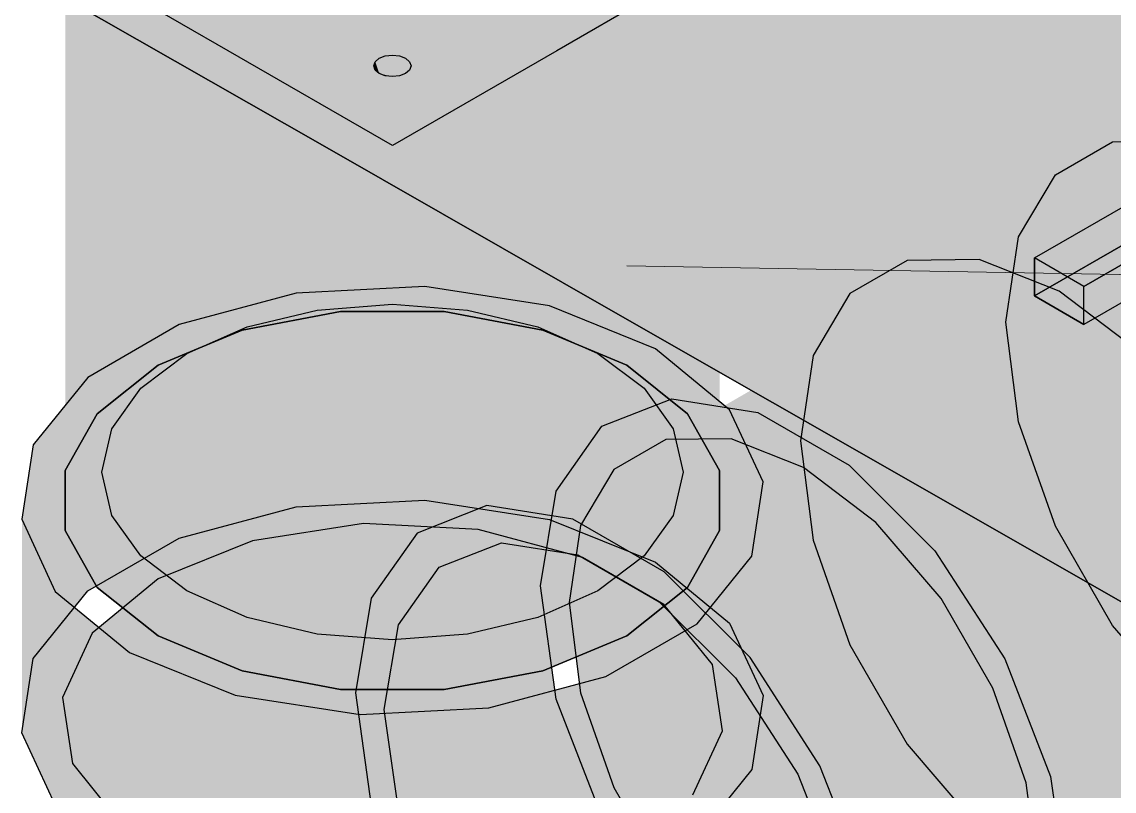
# Model space of a CAD drawing. Header units: metres. Extents: x 0 to 34.2, y 0 to 17.8.
# Drawn here: x 31.6442 to 31.8743, y 1.7393 to 1.9014 of the extents above; entities that cross this region are included whole.
import ezdxf

# ---------------------------------------------------------------- set-up
doc = ezdxf.new("R2010")
doc.units = ezdxf.units.M
doc.header["$LTSCALE"] = 0.25
doc.layers.add('ISO-ARISTAS', color=8, linetype='CONTINUOUS')
doc.layers.add('ISO-CONCRETO-SUP', color=254, linetype='CONTINUOUS', true_color=0xe8e8e8)
doc.layers.add('LLAMADAS', color=30, linetype='CONTINUOUS', lineweight=18)

msp = doc.modelspace()

# ---------------------------------------------------------------- linework, layer by layer
at = {"layer": 'ISO-ARISTAS', "color": 250}
for p, q in [((31.6876, 1.8953), (31.65296, 1.9153)), ((31.79152, 1.9153), (31.75688, 1.8953)), ((31.70752, 1.87536), (31.6443, 1.9115)), ((31.6443, 1.9115), (31.70752, 1.87536)), ((31.72224, 1.8753), (31.6876, 1.8953)), ((31.71947, 1.8937), (31.72074, 1.89419)), ((31.72074, 1.89419), (31.72224, 1.89436)), ((31.75688, 1.8953), (31.72224, 1.8753)), ((31.72224, 1.89436), (31.72374, 1.89419)), ((31.72374, 1.89419), (31.72501, 1.8937)), ((31.71832, 1.8921), (31.71862, 1.89297)), ((31.71862, 1.89123), (31.71832, 1.8921)), ((31.71862, 1.89297), (31.71947, 1.8937)), ((31.72501, 1.8937), (31.72586, 1.89297)), ((31.72586, 1.89297), (31.72616, 1.8921)), ((31.72616, 1.8921), (31.72586, 1.89123)), ((31.71947, 1.8905), (31.71862, 1.89123)), ((31.72074, 1.89001), (31.71947, 1.8905)), ((31.72224, 1.88984), (31.72074, 1.89001)), ((31.72374, 1.89001), (31.72224, 1.88984)), ((31.72501, 1.8905), (31.72374, 1.89001)), ((31.72586, 1.89123), (31.72501, 1.8905)), ((31.85756, 1.85162), (31.90086, 1.87662)), ((31.85756, 1.85162), (31.90086, 1.87662)), ((31.86192, 1.86914), (31.87399, 1.87611)), ((31.87399, 1.87611), (31.8892, 1.87628)), ((31.77074, 1.83923), (31.70752, 1.87536)), ((31.70752, 1.87536), (31.77074, 1.83923)), ((31.85417, 1.85605), (31.86192, 1.86914)), ((31.91125, 1.87062), (31.86795, 1.84562)), ((31.86795, 1.84562), (31.91125, 1.87062)), ((31.90086, 1.86862), (31.85756, 1.84362)), ((31.85756, 1.84362), (31.90086, 1.86862)), ((31.91125, 1.86262), (31.86795, 1.83762)), ((31.91125, 1.86262), (31.86795, 1.83762)), ((31.8515, 1.83812), (31.85417, 1.85605)), ((31.83069, 1.85111), (31.81862, 1.84414)), ((31.8459, 1.85128), (31.83069, 1.85111)), ((31.86275, 1.84463), (31.8459, 1.85128)), ((31.85756, 1.84362), (31.85756, 1.85162)), ((31.86795, 1.84562), (31.85756, 1.85162)), ((31.86795, 1.84562), (31.85756, 1.85162)), ((31.85756, 1.85162), (31.85756, 1.84362)), ((31.70196, 1.84421), (31.67728, 1.83757)), ((31.72907, 1.84558), (31.70196, 1.84421)), ((31.75537, 1.84151), (31.72907, 1.84558)), ((31.81862, 1.84414), (31.81087, 1.83105)), ((31.86795, 1.83762), (31.85756, 1.84362)), ((31.85756, 1.84362), (31.86795, 1.83762)), ((31.87961, 1.83181), (31.86275, 1.84463)), ((31.86795, 1.83762), (31.86795, 1.84562)), ((31.86795, 1.83762), (31.86795, 1.84562)), ((31.70639, 1.84065), (31.72224, 1.84186)), ((31.72224, 1.84186), (31.73809, 1.84065)), ((31.77767, 1.8325), (31.75537, 1.84151)), ((31.71132, 1.84031), (31.69055, 1.83641)), ((31.69055, 1.83641), (31.71132, 1.84031)), ((31.69162, 1.83712), (31.70639, 1.84065)), ((31.73316, 1.84031), (31.71132, 1.84031)), ((31.71132, 1.84031), (31.73316, 1.84031)), ((31.75394, 1.83641), (31.73316, 1.84031)), ((31.73316, 1.84031), (31.75394, 1.83641)), ((31.73809, 1.84065), (31.75286, 1.83712)), ((31.83396, 1.80309), (31.77074, 1.83923)), ((31.77074, 1.83923), (31.83396, 1.80309)), ((31.67728, 1.83757), (31.65803, 1.82646)), ((31.67894, 1.8315), (31.69162, 1.83712)), ((31.75286, 1.83712), (31.76554, 1.8315)), ((31.85417, 1.81712), (31.8515, 1.83812)), ((31.69055, 1.83641), (31.67288, 1.829)), ((31.67288, 1.829), (31.69055, 1.83641)), ((31.77161, 1.829), (31.75394, 1.83641)), ((31.75394, 1.83641), (31.77161, 1.829)), ((31.79328, 1.81963), (31.77767, 1.8325)), ((31.66921, 1.82418), (31.67894, 1.8315)), ((31.76554, 1.8315), (31.77528, 1.82418)), ((31.81087, 1.83105), (31.8082, 1.81312)), ((31.67288, 1.829), (31.66004, 1.8188)), ((31.66004, 1.8188), (31.67288, 1.829)), ((31.78444, 1.8188), (31.77161, 1.829)), ((31.77161, 1.829), (31.78444, 1.8188)), ((31.65803, 1.82646), (31.64653, 1.81221)), ((31.66309, 1.81565), (31.66921, 1.82418)), ((31.77528, 1.82418), (31.78139, 1.81565)), ((31.76639, 1.81615), (31.78113, 1.82193)), ((31.78113, 1.82193), (31.79922, 1.81908)), ((31.66004, 1.8188), (31.65329, 1.80681)), ((31.65329, 1.80681), (31.66004, 1.8188)), ((31.79119, 1.80681), (31.78444, 1.8188)), ((31.78444, 1.8188), (31.79119, 1.80681)), ((31.80033, 1.80444), (31.79328, 1.81963)), ((31.79922, 1.81908), (31.81847, 1.80797)), ((31.75676, 1.80246), (31.76639, 1.81615)), ((31.86192, 1.79508), (31.85417, 1.81712)), ((31.661, 1.8065), (31.66309, 1.81565)), ((31.78139, 1.81565), (31.78348, 1.8065)), ((31.64653, 1.81221), (31.64416, 1.79656)), ((31.77983, 1.81337), (31.76891, 1.80706)), ((31.77983, 1.81337), (31.76891, 1.80706)), ((31.79359, 1.81352), (31.77983, 1.81337)), ((31.79359, 1.81352), (31.77983, 1.81337)), ((31.80884, 1.8075), (31.79359, 1.81352)), ((31.80884, 1.8075), (31.79359, 1.81352)), ((31.8082, 1.81312), (31.81087, 1.79212)), ((31.65329, 1.80681), (31.65329, 1.79419)), ((31.65329, 1.79419), (31.65329, 1.80681)), ((31.76891, 1.80706), (31.7619, 1.79522)), ((31.76891, 1.80706), (31.7619, 1.79522)), ((31.79119, 1.79419), (31.79119, 1.80681)), ((31.79119, 1.80681), (31.79119, 1.79419)), ((31.8241, 1.7959), (31.80884, 1.8075)), ((31.8241, 1.7959), (31.80884, 1.8075)), ((31.81847, 1.80797), (31.83656, 1.78993)), ((31.66309, 1.79735), (31.661, 1.8065)), ((31.78348, 1.8065), (31.78139, 1.79735)), ((31.79796, 1.78879), (31.80033, 1.80444)), ((31.75342, 1.7825), (31.75676, 1.80246)), ((31.89718, 1.76696), (31.83396, 1.80309)), ((31.83396, 1.80309), (31.89718, 1.76696)), ((31.70196, 1.79921), (31.72907, 1.80058)), ((31.72907, 1.80058), (31.75537, 1.79651)), ((31.67728, 1.79257), (31.70196, 1.79921)), ((31.74216, 1.79943), (31.72742, 1.79365)), ((31.76025, 1.79658), (31.74216, 1.79943)), ((31.64416, 1.79656), (31.6512, 1.78137)), ((31.66921, 1.78882), (31.66309, 1.79735)), ((31.71616, 1.79565), (31.69274, 1.79203)), ((31.74031, 1.79443), (31.71616, 1.79565)), ((31.75537, 1.79651), (31.77767, 1.7875)), ((31.7619, 1.79522), (31.75948, 1.779)), ((31.7619, 1.79522), (31.75948, 1.779)), ((31.7795, 1.78547), (31.76025, 1.79658)), ((31.78139, 1.79735), (31.77528, 1.78882)), ((31.83786, 1.77986), (31.8241, 1.7959)), ((31.83786, 1.77986), (31.8241, 1.7959)), ((31.65329, 1.79419), (31.66004, 1.7822)), ((31.66004, 1.7822), (31.65329, 1.79419)), ((31.72742, 1.79365), (31.71779, 1.77996)), ((31.76228, 1.78852), (31.74031, 1.79443)), ((31.78444, 1.7822), (31.79119, 1.79419)), ((31.79119, 1.79419), (31.78444, 1.7822)), ((31.87399, 1.77417), (31.86192, 1.79508)), ((31.65803, 1.78146), (31.67728, 1.79257)), ((31.69274, 1.79203), (31.67288, 1.784)), ((31.73206, 1.78647), (31.74519, 1.79161)), ((31.74519, 1.79161), (31.7613, 1.78908)), ((31.81087, 1.79212), (31.81862, 1.77008)), ((31.67894, 1.7815), (31.66921, 1.78882)), ((31.7613, 1.78908), (31.77845, 1.77919)), ((31.77943, 1.77862), (31.76228, 1.78852)), ((31.77528, 1.78882), (31.76554, 1.7815)), ((31.78645, 1.77454), (31.79796, 1.78879)), ((31.83656, 1.78993), (31.8513, 1.76712)), ((31.72349, 1.77428), (31.73206, 1.78647)), ((31.77767, 1.7875), (31.79328, 1.77463)), ((31.67288, 1.784), (31.65897, 1.77253)), ((31.79759, 1.76743), (31.7795, 1.78547)), ((31.64653, 1.76721), (31.65803, 1.78146)), ((31.66004, 1.7822), (31.67288, 1.772)), ((31.67288, 1.772), (31.66004, 1.7822)), ((31.69162, 1.77588), (31.67894, 1.7815)), ((31.76554, 1.7815), (31.75286, 1.77588)), ((31.75676, 1.75868), (31.75342, 1.7825)), ((31.77161, 1.772), (31.78444, 1.7822)), ((31.78444, 1.7822), (31.77161, 1.772)), ((31.6512, 1.78137), (31.66682, 1.7685)), ((31.71779, 1.77996), (31.71445, 1.76)), ((31.77845, 1.77919), (31.79456, 1.76311)), ((31.84878, 1.76095), (31.83786, 1.77986)), ((31.84878, 1.76095), (31.83786, 1.77986)), ((31.75948, 1.779), (31.7619, 1.75999)), ((31.75948, 1.779), (31.7619, 1.75999)), ((31.78967, 1.76593), (31.77943, 1.77862)), ((31.70639, 1.77235), (31.69162, 1.77588)), ((31.75286, 1.77588), (31.73809, 1.77235)), ((31.7672, 1.76343), (31.78645, 1.77454)), ((31.79328, 1.77463), (31.80033, 1.75944)), ((31.65897, 1.77253), (31.6527, 1.75901)), ((31.72224, 1.77114), (31.70639, 1.77235)), ((31.72051, 1.7565), (31.72349, 1.77428)), ((31.73809, 1.77235), (31.72224, 1.77114)), ((31.8892, 1.75644), (31.87399, 1.77417)), ((31.67288, 1.772), (31.69055, 1.76459)), ((31.69055, 1.76459), (31.67288, 1.772)), ((31.75394, 1.76459), (31.77161, 1.772)), ((31.77161, 1.772), (31.75394, 1.76459)), ((31.81862, 1.77008), (31.83069, 1.74917)), ((31.66682, 1.7685), (31.68912, 1.75949)), ((31.64416, 1.75156), (31.64653, 1.76721)), ((31.79179, 1.75199), (31.78967, 1.76593)), ((31.81233, 1.74462), (31.79759, 1.76743)), ((31.8513, 1.76712), (31.86093, 1.74232)), ((31.69055, 1.76459), (31.71132, 1.76069)), ((31.71132, 1.76069), (31.69055, 1.76459)), ((31.73316, 1.76069), (31.75394, 1.76459)), ((31.75394, 1.76459), (31.73316, 1.76069)), ((31.74253, 1.75679), (31.7672, 1.76343)), ((31.79456, 1.76311), (31.80769, 1.74281)), ((31.85579, 1.74101), (31.84878, 1.76095)), ((31.85579, 1.74101), (31.84878, 1.76095)), ((31.6527, 1.75901), (31.65481, 1.74507)), ((31.68912, 1.75949), (31.71541, 1.75542)), ((31.71132, 1.76069), (31.73316, 1.76069)), ((31.73316, 1.76069), (31.71132, 1.76069)), ((31.71445, 1.76), (31.71779, 1.73618)), ((31.76639, 1.73388), (31.75676, 1.75868)), ((31.7619, 1.75999), (31.76891, 1.74005)), ((31.7619, 1.75999), (31.76891, 1.74005)), ((31.80033, 1.75944), (31.79796, 1.74379)), ((31.71541, 1.75542), (31.74253, 1.75679)), ((31.72349, 1.73529), (31.72051, 1.7565)), ((31.6512, 1.73637), (31.64416, 1.75156)), ((31.78551, 1.73847), (31.79179, 1.75199)), ((31.83069, 1.74917), (31.8459, 1.73144)), ((31.65481, 1.74507), (31.66506, 1.73238)), ((31.82196, 1.71982), (31.81233, 1.74462)), ((31.79796, 1.74379), (31.78645, 1.72954)), ((31.80769, 1.74281), (31.81626, 1.72071)), ((31.86093, 1.74232), (31.86427, 1.7185)), ((31.76891, 1.74005), (31.77983, 1.72114)), ((31.76891, 1.74005), (31.77983, 1.72114)), ((31.85821, 1.722), (31.85579, 1.74101)), ((31.85821, 1.722), (31.85579, 1.74101))]:
    msp.add_line(p, q, dxfattribs=at)
at = {"layer": 'ISO-CONCRETO-SUP', "true_color": 0xaaadb3}
for points in [[(31.6443, 1.9115), (31.70752, 1.87536), (31.6443, 1.9815), (31.70752, 1.94537)], [(31.77074, 1.90923), (31.83396, 1.8731), (31.77074, 1.97923), (31.83396, 1.9431)], [(31.70752, 1.87536), (31.77074, 1.83923), (31.70752, 1.94537), (31.77074, 1.90923)], [(31.83396, 1.8731), (31.89718, 1.83696), (31.83396, 1.9431), (31.89718, 1.90696)], [(31.77074, 1.83923), (31.83396, 1.80309), (31.77074, 1.90923), (31.83396, 1.8731)], [(31.83396, 1.80309), (31.89718, 1.76696), (31.83396, 1.8731), (31.89718, 1.83696)]]:
    msp.add_solid(points, dxfattribs=at)
at = {"layer": 'ISO-CONCRETO-SUP', "true_color": 0x7c93a9}
for points in [[(31.67288, 1.975), (31.66004, 1.9648), (31.67288, 1.902), (31.66004, 1.8918)], [(31.77161, 1.918), (31.78444, 1.9282), (31.77161, 1.845), (31.78444, 1.8552)], [(31.67288, 1.902), (31.66004, 1.8918), (31.67288, 1.829), (31.66004, 1.8188)], [(31.77161, 1.845), (31.78444, 1.8552), (31.77161, 1.772), (31.78444, 1.7822)]]:
    msp.add_solid(points, dxfattribs=at)
at = {"layer": 'ISO-CONCRETO-SUP', "true_color": 0x8da7c1}
for points in [[(31.78444, 1.9648), (31.77161, 1.975), (31.78444, 1.8918), (31.77161, 1.902)], [(31.66004, 1.9282), (31.67288, 1.918), (31.66004, 1.8552), (31.67288, 1.845)], [(31.78444, 1.8918), (31.77161, 1.902), (31.78444, 1.8188), (31.77161, 1.829)], [(31.66004, 1.8552), (31.67288, 1.845), (31.66004, 1.7822), (31.67288, 1.772)]]:
    msp.add_solid(points, dxfattribs=at)
at = {"layer": 'ISO-CONCRETO-SUP', "true_color": 0x6d8195}
for points in [[(31.66004, 1.9648), (31.65329, 1.95281), (31.66004, 1.8918), (31.65329, 1.87981)], [(31.78444, 1.9282), (31.79119, 1.94019), (31.78444, 1.8552), (31.79119, 1.86719)], [(31.66004, 1.8918), (31.65329, 1.87981), (31.66004, 1.8188), (31.65329, 1.80681)], [(31.78444, 1.8552), (31.79119, 1.86719), (31.78444, 1.7822), (31.79119, 1.79419)]]:
    msp.add_solid(points, dxfattribs=at)
at = {"layer": 'ISO-CONCRETO-SUP', "true_color": 0x8199b0}
for points in [[(31.79119, 1.95281), (31.78444, 1.9648), (31.79119, 1.87981), (31.78444, 1.8918)], [(31.65329, 1.94019), (31.66004, 1.9282), (31.65329, 1.86719), (31.66004, 1.8552)], [(31.79119, 1.87981), (31.78444, 1.8918), (31.79119, 1.80681), (31.78444, 1.8188)], [(31.65329, 1.86719), (31.66004, 1.8552), (31.65329, 1.79419), (31.66004, 1.7822)]]:
    msp.add_solid(points, dxfattribs=at)
at = {"layer": 'ISO-CONCRETO-SUP', "true_color": 0xbcc0c7}
for points in [[(31.8634, 1.96537), (31.92662, 1.92923), (31.81144, 1.93537), (31.87466, 1.89923)], [(31.69626, 1.9415), (31.75948, 1.90537), (31.6443, 1.9115), (31.70752, 1.87536)], [(31.6876, 1.9353), (31.72224, 1.9153), (31.65296, 1.9153), (31.6876, 1.8953)], [(31.75688, 1.9353), (31.79152, 1.9153), (31.72224, 1.9153), (31.75688, 1.8953)], [(31.81144, 1.93537), (31.87466, 1.89923), (31.75948, 1.90537), (31.8227, 1.86923)], [(31.72224, 1.9153), (31.75688, 1.8953), (31.6876, 1.8953), (31.72224, 1.8753)], [(31.75948, 1.90537), (31.8227, 1.86923), (31.70752, 1.87536), (31.77074, 1.83923)], [(31.87466, 1.89923), (31.93788, 1.8631), (31.8227, 1.86923), (31.88592, 1.8331)], [(31.8227, 1.86923), (31.88592, 1.8331), (31.77074, 1.83923), (31.83396, 1.80309)], [(31.88592, 1.8331), (31.94914, 1.79696), (31.83396, 1.80309), (31.89718, 1.76696)]]:
    msp.add_solid(points, dxfattribs=at)
at = {"layer": 'ISO-CONCRETO-SUP', "true_color": 0x8d9095}
for points in [[(31.661, 1.9553), (31.66309, 1.94615), (31.661, 1.9057), (31.66309, 1.89655)], [(31.78348, 1.9057), (31.78139, 1.91485), (31.78348, 1.8561), (31.78139, 1.86525)], [(31.661, 1.9057), (31.66309, 1.89655), (31.661, 1.8561), (31.66309, 1.84695)], [(31.78348, 1.8561), (31.78139, 1.86525), (31.78348, 1.8065), (31.78139, 1.81565)], [(31.661, 1.8561), (31.66309, 1.84695), (31.661, 1.8065), (31.66309, 1.79735)]]:
    msp.add_solid(points, dxfattribs=at)
at = {"layer": 'ISO-CONCRETO-SUP', "true_color": 0x797c80}
for points in [[(31.78139, 1.94615), (31.78348, 1.9553), (31.78139, 1.89655), (31.78348, 1.9057)], [(31.66309, 1.91485), (31.661, 1.9057), (31.66309, 1.86525), (31.661, 1.8561)], [(31.78139, 1.89655), (31.78348, 1.9057), (31.78139, 1.84695), (31.78348, 1.8561)], [(31.66309, 1.86525), (31.661, 1.8561), (31.66309, 1.81565), (31.661, 1.8065)], [(31.78139, 1.84695), (31.78348, 1.8561), (31.78139, 1.79735), (31.78348, 1.8065)]]:
    msp.add_solid(points, dxfattribs=at)
at = {"layer": 'ISO-CONCRETO-SUP', "true_color": 0x687c8e}
for points in [[(31.65329, 1.95281), (31.65329, 1.94019), (31.65329, 1.87981), (31.65329, 1.86719)], [(31.79119, 1.94019), (31.79119, 1.95281), (31.79119, 1.86719), (31.79119, 1.87981)], [(31.84447, 1.85069), (31.83746, 1.83884), (31.92003, 1.89431), (31.91302, 1.88247)], [(31.65329, 1.87981), (31.65329, 1.86719), (31.65329, 1.80681), (31.65329, 1.79419)], [(31.79119, 1.86719), (31.79119, 1.87981), (31.79119, 1.79419), (31.79119, 1.80681)], [(31.76891, 1.80706), (31.7619, 1.79522), (31.84447, 1.85069), (31.83746, 1.83884)], [(31.84878, 1.69394), (31.85579, 1.70578), (31.92434, 1.73756), (31.93135, 1.74941)]]:
    msp.add_solid(points, dxfattribs=at)
at = {"layer": 'ISO-CONCRETO-SUP', "true_color": 0x9a9da3}
for points in [[(31.66309, 1.94615), (31.66921, 1.93762), (31.66309, 1.89655), (31.66921, 1.88802)], [(31.78139, 1.91485), (31.77528, 1.92338), (31.78139, 1.86525), (31.77528, 1.87378)], [(31.66309, 1.89655), (31.66921, 1.88802), (31.66309, 1.84695), (31.66921, 1.83842)], [(31.78139, 1.86525), (31.77528, 1.87378), (31.78139, 1.81565), (31.77528, 1.82418)], [(31.66309, 1.84695), (31.66921, 1.83842), (31.66309, 1.79735), (31.66921, 1.78882)]]:
    msp.add_solid(points, dxfattribs=at)
at = {"layer": 'ISO-CONCRETO-SUP', "true_color": 0x83868b}
for points in [[(31.77528, 1.93762), (31.78139, 1.94615), (31.77528, 1.88802), (31.78139, 1.89655)], [(31.66921, 1.92338), (31.66309, 1.91485), (31.66921, 1.87378), (31.66309, 1.86525)], [(31.77528, 1.88802), (31.78139, 1.89655), (31.77528, 1.83842), (31.78139, 1.84695)], [(31.66921, 1.87378), (31.66309, 1.86525), (31.66921, 1.82418), (31.66309, 1.81565)], [(31.77528, 1.83842), (31.78139, 1.84695), (31.77528, 1.78882), (31.78139, 1.79735)]]:
    msp.add_solid(points, dxfattribs=at)
at = {"layer": 'ISO-CONCRETO-SUP', "true_color": 0xafb3b9}
for points in [[(31.72224, 1.94106), (31.70639, 1.93985), (31.72224, 1.89146), (31.70639, 1.89025)], [(31.72224, 1.91994), (31.73809, 1.92115), (31.72224, 1.87034), (31.73809, 1.87155)], [(31.72224, 1.89146), (31.70639, 1.89025), (31.72224, 1.84186), (31.70639, 1.84065)], [(31.72224, 1.87034), (31.73809, 1.87155), (31.72224, 1.82074), (31.73809, 1.82195)], [(31.72224, 1.82074), (31.73809, 1.82195), (31.72224, 1.77114), (31.73809, 1.77235)]]:
    msp.add_solid(points, dxfattribs=at)
at = {"layer": 'ISO-CONCRETO-SUP', "true_color": 0xb3b6bd}
for points in [[(31.73809, 1.93985), (31.72224, 1.94106), (31.73809, 1.89025), (31.72224, 1.89146)], [(31.70639, 1.92115), (31.72224, 1.91994), (31.70639, 1.87155), (31.72224, 1.87034)], [(31.73809, 1.89025), (31.72224, 1.89146), (31.73809, 1.84065), (31.72224, 1.84186)], [(31.70639, 1.87155), (31.72224, 1.87034), (31.70639, 1.82195), (31.72224, 1.82074)], [(31.70639, 1.82195), (31.72224, 1.82074), (31.70639, 1.77235), (31.72224, 1.77114)]]:
    msp.add_solid(points, dxfattribs=at)
at = {"layer": 'ISO-CONCRETO-SUP', "true_color": 0xa8acb2}
for points in [[(31.70639, 1.93985), (31.69162, 1.93632), (31.70639, 1.89025), (31.69162, 1.88672)], [(31.73809, 1.92115), (31.75286, 1.92468), (31.73809, 1.87155), (31.75286, 1.87508)], [(31.70639, 1.89025), (31.69162, 1.88672), (31.70639, 1.84065), (31.69162, 1.83712)], [(31.73809, 1.87155), (31.75286, 1.87508), (31.73809, 1.82195), (31.75286, 1.82548)], [(31.73809, 1.82195), (31.75286, 1.82548), (31.73809, 1.77235), (31.75286, 1.77588)]]:
    msp.add_solid(points, dxfattribs=at)
at = {"layer": 'ISO-CONCRETO-SUP', "true_color": 0xb2b5bc}
for points in [[(31.75286, 1.93632), (31.73809, 1.93985), (31.75286, 1.88672), (31.73809, 1.89025)], [(31.69162, 1.92468), (31.70639, 1.92115), (31.69162, 1.87508), (31.70639, 1.87155)], [(31.75286, 1.88672), (31.73809, 1.89025), (31.75286, 1.83712), (31.73809, 1.84065)], [(31.69162, 1.87508), (31.70639, 1.87155), (31.69162, 1.82548), (31.70639, 1.82195)], [(31.69162, 1.82548), (31.70639, 1.82195), (31.69162, 1.77588), (31.70639, 1.77235)]]:
    msp.add_solid(points, dxfattribs=at)
at = {"layer": 'ISO-CONCRETO-SUP', "true_color": 0xa5a8af}
for points in [[(31.66921, 1.93762), (31.67894, 1.9303), (31.66921, 1.88802), (31.67894, 1.8807)], [(31.77528, 1.92338), (31.76554, 1.9307), (31.77528, 1.87378), (31.76554, 1.8811)], [(31.66921, 1.88802), (31.67894, 1.8807), (31.66921, 1.83842), (31.67894, 1.8311)], [(31.77528, 1.87378), (31.76554, 1.8811), (31.77528, 1.82418), (31.76554, 1.8315)], [(31.66921, 1.83842), (31.67894, 1.8311), (31.66921, 1.78882), (31.67894, 1.7815)]]:
    msp.add_solid(points, dxfattribs=at)
at = {"layer": 'ISO-CONCRETO-SUP', "true_color": 0x9ea1a7}
for points in [[(31.69162, 1.93632), (31.67894, 1.9307), (31.69162, 1.88672), (31.67894, 1.8811)], [(31.75286, 1.92468), (31.76554, 1.9303), (31.75286, 1.87508), (31.76554, 1.8807)], [(31.69162, 1.88672), (31.67894, 1.8811), (31.69162, 1.83712), (31.67894, 1.8315)], [(31.75286, 1.87508), (31.76554, 1.8807), (31.75286, 1.82548), (31.76554, 1.8311)], [(31.75286, 1.82548), (31.76554, 1.8311), (31.75286, 1.77588), (31.76554, 1.7815)]]:
    msp.add_solid(points, dxfattribs=at)
at = {"layer": 'ISO-CONCRETO-SUP', "true_color": 0xadb1b7}
for points in [[(31.76554, 1.9307), (31.75286, 1.93632), (31.76554, 1.8811), (31.75286, 1.88672)], [(31.67894, 1.9303), (31.69162, 1.92468), (31.67894, 1.8807), (31.69162, 1.87508)], [(31.76554, 1.8811), (31.75286, 1.88672), (31.76554, 1.8315), (31.75286, 1.83712)], [(31.67894, 1.8807), (31.69162, 1.87508), (31.67894, 1.8311), (31.69162, 1.82548)], [(31.67894, 1.8311), (31.69162, 1.82548), (31.67894, 1.7815), (31.69162, 1.77588)]]:
    msp.add_solid(points, dxfattribs=at)
at = {"layer": 'ISO-CONCRETO-SUP', "true_color": 0x92949a}
for points in [[(31.76554, 1.9303), (31.77528, 1.93762), (31.76554, 1.8807), (31.77528, 1.88802)], [(31.67894, 1.9307), (31.66921, 1.92338), (31.67894, 1.8811), (31.66921, 1.87378)], [(31.76554, 1.8807), (31.77528, 1.88802), (31.76554, 1.8311), (31.77528, 1.83842)], [(31.67894, 1.8811), (31.66921, 1.87378), (31.67894, 1.8315), (31.66921, 1.82418)], [(31.76554, 1.8311), (31.77528, 1.83842), (31.76554, 1.7815), (31.77528, 1.78882)]]:
    msp.add_solid(points, dxfattribs=at)
at = {"layer": 'ISO-CONCRETO-SUP', "true_color": 0x95b1cc}
for points in [[(31.67288, 1.918), (31.69055, 1.91059), (31.67288, 1.845), (31.69055, 1.83759)], [(31.77161, 1.902), (31.75394, 1.90941), (31.77161, 1.829), (31.75394, 1.83641)], [(31.67288, 1.845), (31.69055, 1.83759), (31.67288, 1.772), (31.69055, 1.76459)]]:
    msp.add_solid(points, dxfattribs=at)
at = {"layer": 'ISO-CONCRETO-SUP', "true_color": 0x88a2bb}
for points in [[(31.75394, 1.91059), (31.77161, 1.918), (31.75394, 1.83759), (31.77161, 1.845)], [(31.69055, 1.90941), (31.67288, 1.902), (31.69055, 1.83641), (31.67288, 1.829)], [(31.75394, 1.83759), (31.77161, 1.845), (31.75394, 1.76459), (31.77161, 1.772)]]:
    msp.add_solid(points, dxfattribs=at)
at = {"layer": 'ISO-CONCRETO-SUP', "true_color": 0x92aec8}
for points in [[(31.71132, 1.91331), (31.69055, 1.90941), (31.71132, 1.84031), (31.69055, 1.83641)], [(31.73316, 1.90669), (31.75394, 1.91059), (31.73316, 1.83369), (31.75394, 1.83759)], [(31.73316, 1.83369), (31.75394, 1.83759), (31.73316, 1.76069), (31.75394, 1.76459)]]:
    msp.add_solid(points, dxfattribs=at)
at = {"layer": 'ISO-CONCRETO-SUP', "true_color": 0x98b5d0}
for points in [[(31.73316, 1.91331), (31.71132, 1.91331), (31.73316, 1.84031), (31.71132, 1.84031)], [(31.71132, 1.90669), (31.73316, 1.90669), (31.71132, 1.83369), (31.73316, 1.83369)], [(31.71132, 1.83369), (31.73316, 1.83369), (31.71132, 1.76069), (31.73316, 1.76069)]]:
    msp.add_solid(points, dxfattribs=at)
at = {"layer": 'ISO-CONCRETO-SUP', "true_color": 0x99b6d1}
for points in [[(31.75394, 1.90941), (31.73316, 1.91331), (31.75394, 1.83641), (31.73316, 1.84031)], [(31.69055, 1.91059), (31.71132, 1.90669), (31.69055, 1.83759), (31.71132, 1.83369)], [(31.69055, 1.83759), (31.71132, 1.83369), (31.69055, 1.76459), (31.71132, 1.76069)]]:
    msp.add_solid(points, dxfattribs=at)
at = {"layer": 'ISO-CONCRETO-SUP', "true_color": 0x7e96ac}
for points in [[(31.85539, 1.85699), (31.84447, 1.85069), (31.93095, 1.90062), (31.92003, 1.89431)], [(31.77983, 1.81337), (31.76891, 1.80706), (31.85539, 1.85699), (31.84447, 1.85069)]]:
    msp.add_solid(points, dxfattribs=at)
at = {"layer": 'ISO-CONCRETO-SUP', "true_color": 0x8faac4}
for points in [[(31.86915, 1.85714), (31.85539, 1.85699), (31.94471, 1.90077), (31.93095, 1.90062)], [(31.79359, 1.81352), (31.77983, 1.81337), (31.86915, 1.85714), (31.85539, 1.85699)]]:
    msp.add_solid(points, dxfattribs=at)
at = {"layer": 'ISO-CONCRETO-SUP', "true_color": 0x9cbad6}
for points in [[(31.88441, 1.85112), (31.86915, 1.85714), (31.95997, 1.89475), (31.94471, 1.90077)], [(31.80884, 1.8075), (31.79359, 1.81352), (31.88441, 1.85112), (31.86915, 1.85714)]]:
    msp.add_solid(points, dxfattribs=at)
at = {"layer": 'ISO-CONCRETO-SUP', "true_color": 0x6b6d73}
for points in [[(31.71947, 1.8905), (31.72074, 1.89419), (31.72224, 1.89436)], [(31.71947, 1.8905), (31.72224, 1.89436), (31.72374, 1.89419)], [(31.71947, 1.8905), (31.71947, 1.8937), (31.72074, 1.89419)], [(31.71947, 1.8905), (31.72374, 1.89419), (31.72501, 1.8937)], [(31.71947, 1.8905), (31.71832, 1.8921), (31.71862, 1.89297)], [(31.71947, 1.8905), (31.71862, 1.89123), (31.71832, 1.8921)], [(31.71947, 1.8905), (31.71862, 1.89297), (31.71947, 1.8937)], [(31.71947, 1.8905), (31.72501, 1.8937), (31.72586, 1.89297)], [(31.71947, 1.8905), (31.72586, 1.89297), (31.72616, 1.8921)], [(31.71947, 1.8905), (31.72616, 1.8921), (31.72586, 1.89123)], [(31.71947, 1.8905), (31.72586, 1.89123), (31.72501, 1.8905)], [(31.71947, 1.8905), (31.72501, 1.8905), (31.72374, 1.89001)], [(31.71947, 1.8905), (31.72374, 1.89001), (31.72224, 1.88984)], [(31.71947, 1.8905), (31.72224, 1.88984), (31.72074, 1.89001)]]:
    msp.add_solid(points, dxfattribs=at)
at = {"layer": 'ISO-CONCRETO-SUP', "true_color": 0x7990a6}
for points in [[(31.83746, 1.83884), (31.83504, 1.82262), (31.91302, 1.88247), (31.9106, 1.86625)], [(31.7619, 1.79522), (31.75948, 1.779), (31.83746, 1.83884), (31.83504, 1.82262)], [(31.85579, 1.70578), (31.85821, 1.722), (31.93135, 1.74941), (31.93377, 1.76562)]]:
    msp.add_solid(points, dxfattribs=at)
at = {"layer": 'ISO-CONCRETO-SUP', "true_color": 0xa56923}
msp.add_solid([(31.86192, 1.86914), (31.87399, 1.87611), (31.81862, 1.84414), (31.83069, 1.85111)], dxfattribs=at)
at = {"layer": 'ISO-CONCRETO-SUP', "true_color": 0xbc7727}
msp.add_solid([(31.87399, 1.87611), (31.8892, 1.87628), (31.83069, 1.85111), (31.8459, 1.85128)], dxfattribs=at)
at = {"layer": 'ISO-CONCRETO-SUP', "true_color": 0xcd822b}
for points in [[(31.8892, 1.87628), (31.90606, 1.86963), (31.8459, 1.85128), (31.86275, 1.84463)], [(31.92292, 1.73697), (31.90606, 1.74362), (31.87961, 1.71197), (31.86275, 1.71862)]]:
    msp.add_solid(points, dxfattribs=at)
at = {"layer": 'ISO-CONCRETO-SUP', "true_color": 0xab6d24}
for points in [[(31.90086, 1.86862), (31.85756, 1.84362), (31.90086, 1.87662), (31.85756, 1.85162)], [(31.91125, 1.86262), (31.86795, 1.83762), (31.91125, 1.87062), (31.86795, 1.84562)]]:
    msp.add_solid(points, dxfattribs=at)
at = {"layer": 'ISO-CONCRETO-SUP', "true_color": 0xd4862c}
for points in [[(31.90086, 1.87662), (31.91125, 1.87062), (31.85756, 1.85162), (31.86795, 1.84562)], [(31.90086, 1.86862), (31.91125, 1.86262), (31.85756, 1.84362), (31.86795, 1.83762)]]:
    msp.add_solid(points, dxfattribs=at)
at = {"layer": 'ISO-CONCRETO-SUP', "true_color": 0x88571c}
msp.add_solid([(31.85417, 1.85605), (31.86192, 1.86914), (31.81087, 1.83105), (31.81862, 1.84414)], dxfattribs=at)
at = {"layer": 'ISO-CONCRETO-SUP', "true_color": 0xd8892d}
for points in [[(31.90606, 1.86963), (31.92292, 1.85681), (31.86275, 1.84463), (31.87961, 1.83181)], [(31.90606, 1.74362), (31.8892, 1.75644), (31.86275, 1.71862), (31.8459, 1.73144)]]:
    msp.add_solid(points, dxfattribs=at)
at = {"layer": 'ISO-CONCRETO-SUP', "true_color": 0x8ba5be}
for points in [[(31.83504, 1.82262), (31.83746, 1.80362), (31.9106, 1.86625), (31.91302, 1.84724)], [(31.75948, 1.779), (31.7619, 1.75999), (31.83504, 1.82262), (31.83746, 1.80362)], [(31.85821, 1.722), (31.85579, 1.74101), (31.93377, 1.76562), (31.93135, 1.78463)]]:
    msp.add_solid(points, dxfattribs=at)
at = {"layer": 'ISO-CONCRETO-SUP', "true_color": 0x9f6521}
msp.add_solid([(31.8515, 1.83812), (31.85417, 1.85605), (31.8082, 1.81312), (31.81087, 1.83105)], dxfattribs=at)
at = {"layer": 'ISO-CONCRETO-SUP', "true_color": 0xa5c4e1}
for points in [[(31.8241, 1.7959), (31.80884, 1.8075), (31.89966, 1.83953), (31.88441, 1.85112)], [(31.86915, 1.74872), (31.88441, 1.73713), (31.94471, 1.79235), (31.95997, 1.78075)], [(31.79359, 1.7051), (31.80884, 1.6935), (31.86915, 1.74872), (31.88441, 1.73713)]]:
    msp.add_solid(points, dxfattribs=at)
at = {"layer": 'ISO-CONCRETO-SUP', "true_color": 0xbf7928}
msp.add_solid([(31.85756, 1.84362), (31.86795, 1.83762), (31.85756, 1.85162), (31.86795, 1.84562)], dxfattribs=at)
at = {"layer": 'ISO-CONCRETO-SUP', "true_color": 0x99b7d2}
for points in [[(31.83746, 1.80362), (31.84447, 1.78368), (31.91302, 1.84724), (31.92003, 1.8273)], [(31.85579, 1.74101), (31.84878, 1.76095), (31.93135, 1.78463), (31.92434, 1.80457)], [(31.7619, 1.75999), (31.76891, 1.74005), (31.83746, 1.80362), (31.84447, 1.78368)]]:
    msp.add_solid(points, dxfattribs=at)
at = {"layer": 'ISO-CONCRETO-SUP', "true_color": 0x2f4f97}
for points in [[(31.70196, 1.84421), (31.67728, 1.83757), (31.70196, 1.79921), (31.67728, 1.79257)], [(31.74253, 1.75679), (31.7672, 1.76343), (31.74253, 1.71179), (31.7672, 1.71843)]]:
    msp.add_solid(points, dxfattribs=at)
at = {"layer": 'ISO-CONCRETO-SUP', "true_color": 0x32549f}
for points in [[(31.72907, 1.84558), (31.70196, 1.84421), (31.72907, 1.80058), (31.70196, 1.79921)], [(31.71541, 1.75542), (31.74253, 1.75679), (31.71541, 1.71042), (31.74253, 1.71179)]]:
    msp.add_solid(points, dxfattribs=at)
at = {"layer": 'ISO-CONCRETO-SUP', "true_color": 0x3355a2}
for points in [[(31.75537, 1.84151), (31.72907, 1.84558), (31.75537, 1.79651), (31.72907, 1.80058)], [(31.79269, 1.76246), (31.77882, 1.77932), (31.7936, 1.76267), (31.77864, 1.77927)], [(31.8016, 1.74069), (31.79269, 1.76246), (31.80459, 1.74137), (31.7936, 1.76267)], [(31.68912, 1.75949), (31.71541, 1.75542), (31.68912, 1.71449), (31.71541, 1.71042)], [(31.81026, 1.71793), (31.80459, 1.74137), (31.81626, 1.72071), (31.80769, 1.74281)]]:
    msp.add_solid(points, dxfattribs=at)
at = {"layer": 'ISO-CONCRETO-SUP', "true_color": 0x31539e}
for points in [[(31.77767, 1.8325), (31.75537, 1.84151), (31.77767, 1.7875), (31.75537, 1.79651)], [(31.66682, 1.7685), (31.68912, 1.75949), (31.66682, 1.7235), (31.68912, 1.71449)]]:
    msp.add_solid(points, dxfattribs=at)
at = {"layer": 'ISO-CONCRETO-SUP', "true_color": 0xa1c0dd}
for points in [[(31.72224, 1.8005), (31.71132, 1.84031), (31.69055, 1.83641)], [(31.72224, 1.8005), (31.73316, 1.84031), (31.71132, 1.84031)], [(31.72224, 1.8005), (31.75394, 1.83641), (31.73316, 1.84031)], [(31.72224, 1.8005), (31.69055, 1.83641), (31.67288, 1.829)], [(31.72224, 1.8005), (31.77161, 1.829), (31.75394, 1.83641)], [(31.72224, 1.8005), (31.67288, 1.829), (31.66004, 1.8188)], [(31.72224, 1.8005), (31.78444, 1.8188), (31.77161, 1.829)], [(31.72224, 1.8005), (31.66004, 1.8188), (31.65329, 1.80681)], [(31.72224, 1.8005), (31.79119, 1.80681), (31.78444, 1.8188)], [(31.72224, 1.8005), (31.65329, 1.80681), (31.65329, 1.79419)], [(31.72224, 1.8005), (31.79119, 1.79419), (31.79119, 1.80681)], [(31.72224, 1.8005), (31.65329, 1.79419), (31.66004, 1.7822)], [(31.72224, 1.8005), (31.66004, 1.7822), (31.67288, 1.772)], [(31.72224, 1.8005), (31.67288, 1.772), (31.69055, 1.76459)], [(31.72224, 1.8005), (31.69055, 1.76459), (31.71132, 1.76069)], [(31.72224, 1.8005), (31.71132, 1.76069), (31.73316, 1.76069)], [(31.72224, 1.8005), (31.78444, 1.7822), (31.79119, 1.79419)], [(31.72224, 1.8005), (31.77161, 1.772), (31.78444, 1.7822)], [(31.72224, 1.8005), (31.75394, 1.76459), (31.77161, 1.772)], [(31.72224, 1.8005), (31.73316, 1.76069), (31.75394, 1.76459)]]:
    msp.add_solid(points, dxfattribs=at)
at = {"layer": 'ISO-CONCRETO-SUP', "true_color": 0xa7c7e4}
for points in [[(31.83786, 1.77986), (31.8241, 1.7959), (31.91342, 1.82349), (31.89966, 1.83953)], [(31.85539, 1.76476), (31.86915, 1.74872), (31.93095, 1.80839), (31.94471, 1.79235)], [(31.77983, 1.72114), (31.79359, 1.7051), (31.85539, 1.76476), (31.86915, 1.74872)]]:
    msp.add_solid(points, dxfattribs=at)
at = {"layer": 'ISO-CONCRETO-SUP', "true_color": 0x2b488a}
for points in [[(31.67728, 1.83757), (31.65803, 1.82646), (31.67728, 1.79257), (31.65803, 1.78146)], [(31.74216, 1.79943), (31.72742, 1.79365), (31.78113, 1.82193), (31.76639, 1.81615)], [(31.7672, 1.76343), (31.78645, 1.77454), (31.7672, 1.71843), (31.78645, 1.72954)], [(31.68091, 1.75808), (31.66985, 1.73742), (31.68683, 1.75316), (31.67787, 1.73077)]]:
    msp.add_solid(points, dxfattribs=at)
at = {"layer": 'ISO-CONCRETO-SUP', "true_color": 0xb67426}
msp.add_solid([(31.85417, 1.81712), (31.8515, 1.83812), (31.81087, 1.79212), (31.8082, 1.81312)], dxfattribs=at)
at = {"layer": 'ISO-CONCRETO-SUP', "true_color": 0x2e4e94}
for points in [[(31.79328, 1.81963), (31.77767, 1.8325), (31.79328, 1.77463), (31.77767, 1.7875)], [(31.6512, 1.78137), (31.66682, 1.7685), (31.6512, 1.73637), (31.66682, 1.7235)]]:
    msp.add_solid(points, dxfattribs=at)
at = {"layer": 'ISO-CONCRETO-SUP', "true_color": 0x263f79}
for points in [[(31.65803, 1.82646), (31.64653, 1.81221), (31.65803, 1.78146), (31.64653, 1.76721)], [(31.78645, 1.77454), (31.79796, 1.78879), (31.78645, 1.72954), (31.79796, 1.74379)], [(31.79179, 1.75199), (31.78967, 1.76593), (31.79209, 1.74858), (31.78977, 1.76489)], [(31.6527, 1.75901), (31.65481, 1.74507), (31.65422, 1.74202), (31.65655, 1.72571)]]:
    msp.add_solid(points, dxfattribs=at)
at = {"layer": 'ISO-CONCRETO-SUP', "true_color": 0xa3c2df}
for points in [[(31.84447, 1.78368), (31.85539, 1.76476), (31.92003, 1.8273), (31.93095, 1.80839)], [(31.84878, 1.76095), (31.83786, 1.77986), (31.92434, 1.80457), (31.91342, 1.82349)], [(31.76891, 1.74005), (31.77983, 1.72114), (31.84447, 1.78368), (31.85539, 1.76476)]]:
    msp.add_solid(points, dxfattribs=at)
at = {"layer": 'ISO-CONCRETO-SUP', "true_color": 0x31529d}
for points in [[(31.76025, 1.79658), (31.74216, 1.79943), (31.79922, 1.81908), (31.78113, 1.82193)], [(31.74031, 1.79443), (31.71616, 1.79565), (31.7404, 1.79339), (31.71646, 1.79225)], [(31.80449, 1.71662), (31.8016, 1.74069), (31.81026, 1.71793), (31.80459, 1.74137)]]:
    msp.add_solid(points, dxfattribs=at)
at = {"layer": 'ISO-CONCRETO-SUP', "true_color": 0x3559aa}
msp.add_solid([(31.7795, 1.78547), (31.76025, 1.79658), (31.81847, 1.80797), (31.79922, 1.81908)], dxfattribs=at)
at = {"layer": 'ISO-CONCRETO-SUP', "true_color": 0x2a4686}
for points in [[(31.80033, 1.80444), (31.79328, 1.81963), (31.80033, 1.75944), (31.79328, 1.77463)], [(31.64416, 1.79656), (31.6512, 1.78137), (31.64416, 1.75156), (31.6512, 1.73637)], [(31.77941, 1.77883), (31.76226, 1.78873), (31.77935, 1.77901), (31.76221, 1.78891)], [(31.70174, 1.77212), (31.68683, 1.75316), (31.7064, 1.7704), (31.69405, 1.75049)]]:
    msp.add_solid(points, dxfattribs=at)
at = {"layer": 'ISO-CONCRETO-SUP', "true_color": 0x22396e}
for points in [[(31.72742, 1.79365), (31.71779, 1.77996), (31.76639, 1.81615), (31.75676, 1.80246)], [(31.64653, 1.81221), (31.64416, 1.79656), (31.64653, 1.76721), (31.64416, 1.75156)], [(31.79796, 1.78879), (31.80033, 1.80444), (31.79796, 1.74379), (31.80033, 1.75944)], [(31.74248, 1.791), (31.72322, 1.78447), (31.74332, 1.79096), (31.72597, 1.78436)], [(31.74332, 1.79096), (31.72597, 1.78436), (31.74424, 1.79117), (31.72896, 1.78503)], [(31.762, 1.78915), (31.74174, 1.79127), (31.76185, 1.78921), (31.74248, 1.791)], [(31.77926, 1.77915), (31.76212, 1.78905), (31.77914, 1.77925), (31.762, 1.78915)], [(31.72896, 1.78503), (31.71749, 1.7715), (31.73206, 1.78647), (31.72349, 1.77428)], [(31.79209, 1.74858), (31.78977, 1.76489), (31.793, 1.74566), (31.79005, 1.76399)], [(31.65422, 1.74202), (31.65655, 1.72571), (31.65874, 1.72743), (31.66169, 1.7091)]]:
    msp.add_solid(points, dxfattribs=at)
at = {"layer": 'ISO-CONCRETO-SUP', "true_color": 0xc9802a}
msp.add_solid([(31.86192, 1.79508), (31.85417, 1.81712), (31.81862, 1.77008), (31.81087, 1.79212)], dxfattribs=at)
at = {"layer": 'ISO-CONCRETO-SUP', "true_color": 0x91adc7}
for points in [[(31.80884, 1.7505), (31.77983, 1.81337), (31.76891, 1.80706)], [(31.80884, 1.7505), (31.79359, 1.81352), (31.77983, 1.81337)], [(31.80884, 1.7505), (31.80884, 1.8075), (31.79359, 1.81352)], [(31.80884, 1.7505), (31.76891, 1.80706), (31.7619, 1.79522)], [(31.80884, 1.7505), (31.8241, 1.7959), (31.80884, 1.8075)], [(31.80884, 1.7505), (31.7619, 1.79522), (31.75948, 1.779)], [(31.80884, 1.7505), (31.83786, 1.77986), (31.8241, 1.7959)], [(31.80884, 1.7505), (31.84878, 1.76095), (31.83786, 1.77986)], [(31.80884, 1.7505), (31.75948, 1.779), (31.7619, 1.75999)], [(31.80884, 1.7505), (31.85579, 1.74101), (31.84878, 1.76095)], [(31.80884, 1.7505), (31.7619, 1.75999), (31.76891, 1.74005)], [(31.80884, 1.7505), (31.76891, 1.74005), (31.77983, 1.72114)], [(31.80884, 1.7505), (31.77983, 1.72114), (31.79359, 1.7051)], [(31.80884, 1.7505), (31.79359, 1.7051), (31.80884, 1.6935)], [(31.80884, 1.7505), (31.80884, 1.6935), (31.8241, 1.68748)], [(31.80884, 1.7505), (31.8241, 1.68748), (31.83786, 1.68763)], [(31.80884, 1.7505), (31.83786, 1.68763), (31.84878, 1.69394)], [(31.80884, 1.7505), (31.84878, 1.69394), (31.85579, 1.70578)], [(31.80884, 1.7505), (31.85579, 1.70578), (31.85821, 1.722)], [(31.80884, 1.7505), (31.85821, 1.722), (31.85579, 1.74101)]]:
    msp.add_solid(points, dxfattribs=at)
at = {"layer": 'ISO-CONCRETO-SUP', "true_color": 0x375cb0}
msp.add_solid([(31.79759, 1.76743), (31.7795, 1.78547), (31.83656, 1.78993), (31.81847, 1.80797)], dxfattribs=at)
at = {"layer": 'ISO-CONCRETO-SUP', "true_color": 0x28427f}
msp.add_solid([(31.71779, 1.77996), (31.71445, 1.76), (31.75676, 1.80246), (31.75342, 1.7825)], dxfattribs=at)
at = {"layer": 'ISO-CONCRETO-SUP', "true_color": 0x305099}
for points in [[(31.71616, 1.79565), (31.69274, 1.79203), (31.71646, 1.79225), (31.69333, 1.78544)], [(31.76149, 1.78917), (31.74424, 1.79117), (31.7613, 1.78908), (31.74519, 1.79161)], [(31.79885, 1.7408), (31.79184, 1.7625), (31.8016, 1.74069), (31.79269, 1.76246)]]:
    msp.add_solid(points, dxfattribs=at)
at = {"layer": 'ISO-CONCRETO-SUP', "true_color": 0x2e4d92}
for points in [[(31.7404, 1.79339), (31.71646, 1.79225), (31.74068, 1.79249), (31.71737, 1.78932)], [(31.71646, 1.79225), (31.69333, 1.78544), (31.71737, 1.78932), (31.69508, 1.77979)]]:
    msp.add_solid(points, dxfattribs=at)
at = {"layer": 'ISO-CONCRETO-SUP', "true_color": 0x30519b}
msp.add_solid([(31.76228, 1.78852), (31.74031, 1.79443), (31.76226, 1.78873), (31.7404, 1.79339)], dxfattribs=at)
at = {"layer": 'ISO-CONCRETO-SUP', "true_color": 0x2d4b8e}
for points in [[(31.76226, 1.78873), (31.7404, 1.79339), (31.76221, 1.78891), (31.74068, 1.79249)], [(31.77899, 1.77931), (31.76185, 1.78921), (31.77882, 1.77932), (31.76168, 1.78921)], [(31.79644, 1.74169), (31.7911, 1.76277), (31.79885, 1.7408), (31.79184, 1.7625)]]:
    msp.add_solid(points, dxfattribs=at)
at = {"layer": 'ISO-CONCRETO-SUP', "true_color": 0xd6882d}
msp.add_solid([(31.87399, 1.77417), (31.86192, 1.79508), (31.83069, 1.74917), (31.81862, 1.77008)], dxfattribs=at)
at = {"layer": 'ISO-CONCRETO-SUP', "true_color": 0x2d4b90}
msp.add_solid([(31.69274, 1.79203), (31.67288, 1.784), (31.69333, 1.78544), (31.67379, 1.7738)], dxfattribs=at)
at = {"layer": 'ISO-CONCRETO-SUP', "true_color": 0x2a4787}
for points in [[(31.74068, 1.79249), (31.71737, 1.78932), (31.74113, 1.79178), (31.71884, 1.787)], [(31.74424, 1.79117), (31.72896, 1.78503), (31.74519, 1.79161), (31.73206, 1.78647)], [(31.6765, 1.76505), (31.66388, 1.74686), (31.68091, 1.75808), (31.66985, 1.73742)]]:
    msp.add_solid(points, dxfattribs=at)
at = {"layer": 'ISO-CONCRETO-SUP', "true_color": 0x27417c}
for points in [[(31.74113, 1.79178), (31.71884, 1.787), (31.74174, 1.79127), (31.72082, 1.78536)], [(31.72082, 1.78536), (31.70174, 1.77212), (31.72322, 1.78447), (31.7064, 1.7704)]]:
    msp.add_solid(points, dxfattribs=at)
at = {"layer": 'ISO-CONCRETO-SUP', "true_color": 0x233b71}
msp.add_solid([(31.74174, 1.79127), (31.72082, 1.78536), (31.74248, 1.791), (31.72322, 1.78447)], dxfattribs=at)
at = {"layer": 'ISO-CONCRETO-SUP', "true_color": 0x284481}
for points in [[(31.76221, 1.78891), (31.74068, 1.79249), (31.76212, 1.78905), (31.74113, 1.79178)], [(31.77914, 1.77925), (31.762, 1.78915), (31.77899, 1.77931), (31.76185, 1.78921)], [(31.71172, 1.77019), (31.70228, 1.75016), (31.71749, 1.7715), (31.71122, 1.75219)], [(31.66388, 1.74686), (31.65874, 1.72743), (31.66985, 1.73742), (31.66607, 1.71582)], [(31.78785, 1.72623), (31.793, 1.74566), (31.79069, 1.72173), (31.79447, 1.74333)]]:
    msp.add_solid(points, dxfattribs=at)
at = {"layer": 'ISO-CONCRETO-SUP', "true_color": 0x243c73}
for points in [[(31.76212, 1.78905), (31.74113, 1.79178), (31.762, 1.78915), (31.74174, 1.79127)], [(31.65897, 1.77253), (31.6527, 1.75901), (31.66021, 1.75872), (31.65422, 1.74202)], [(31.78551, 1.73847), (31.79179, 1.75199), (31.7861, 1.73188), (31.79209, 1.74858)]]:
    msp.add_solid(points, dxfattribs=at)
at = {"layer": 'ISO-CONCRETO-SUP', "true_color": 0x294583}
for points in [[(31.76185, 1.78921), (31.74248, 1.791), (31.76168, 1.78921), (31.74332, 1.79096)], [(31.7064, 1.7704), (31.69405, 1.75049), (31.71172, 1.77019), (31.70228, 1.75016)], [(31.79447, 1.74333), (31.7905, 1.76328), (31.79644, 1.74169), (31.7911, 1.76277)]]:
    msp.add_solid(points, dxfattribs=at)
at = {"layer": 'ISO-CONCRETO-SUP', "true_color": 0x2d4b8f}
for points in [[(31.76168, 1.78921), (31.74332, 1.79096), (31.76149, 1.78917), (31.74424, 1.79117)], [(31.69405, 1.75049), (31.68764, 1.72715), (31.70228, 1.75016), (31.6988, 1.7267)], [(31.79452, 1.71856), (31.79644, 1.74169), (31.79918, 1.71683), (31.79885, 1.7408)]]:
    msp.add_solid(points, dxfattribs=at)
at = {"layer": 'ISO-CONCRETO-SUP', "true_color": 0x2c498b}
for points in [[(31.71737, 1.78932), (31.69508, 1.77979), (31.71884, 1.787), (31.69792, 1.7753)], [(31.69508, 1.77979), (31.6765, 1.76505), (31.69792, 1.7753), (31.68091, 1.75808)]]:
    msp.add_solid(points, dxfattribs=at)
at = {"layer": 'ISO-CONCRETO-SUP', "true_color": 0x3457a6}
msp.add_solid([(31.77864, 1.77927), (31.76149, 1.78917), (31.77845, 1.77919), (31.7613, 1.78908)], dxfattribs=at)
at = {"layer": 'ISO-CONCRETO-SUP', "true_color": 0x31519b}
msp.add_solid([(31.77882, 1.77932), (31.76168, 1.78921), (31.77864, 1.77927), (31.76149, 1.78917)], dxfattribs=at)
at = {"layer": 'ISO-CONCRETO-SUP', "true_color": 0x253f78}
for points in [[(31.77935, 1.77901), (31.76221, 1.78891), (31.77926, 1.77915), (31.76212, 1.78905)], [(31.793, 1.74566), (31.79005, 1.76399), (31.79447, 1.74333), (31.7905, 1.76328)]]:
    msp.add_solid(points, dxfattribs=at)
at = {"layer": 'ISO-CONCRETO-SUP', "true_color": 0x2e4d93}
for points in [[(31.77943, 1.77862), (31.76228, 1.78852), (31.77941, 1.77883), (31.76226, 1.78873)], [(31.71122, 1.75219), (31.7109, 1.72945), (31.72051, 1.7565), (31.72349, 1.73529)]]:
    msp.add_solid(points, dxfattribs=at)
at = {"layer": 'ISO-CONCRETO-SUP', "true_color": 0x375bae}
msp.add_solid([(31.81233, 1.74462), (31.79759, 1.76743), (31.8513, 1.76712), (31.83656, 1.78993)], dxfattribs=at)
at = {"layer": 'ISO-CONCRETO-SUP', "true_color": 0x294584}
msp.add_solid([(31.71884, 1.787), (31.69792, 1.7753), (31.72082, 1.78536), (31.70174, 1.77212)], dxfattribs=at)
at = {"layer": 'ISO-CONCRETO-SUP', "true_color": 0x294483}
msp.add_solid([(31.67288, 1.784), (31.65897, 1.77253), (31.67379, 1.7738), (31.66021, 1.75872)], dxfattribs=at)
at = {"layer": 'ISO-CONCRETO-SUP', "true_color": 0x2c4a8d}
msp.add_solid([(31.69333, 1.78544), (31.67379, 1.7738), (31.69508, 1.77979), (31.6765, 1.76505)], dxfattribs=at)
at = {"layer": 'ISO-CONCRETO-SUP', "true_color": 0x253e75}
msp.add_solid([(31.72322, 1.78447), (31.7064, 1.7704), (31.72597, 1.78436), (31.71172, 1.77019)], dxfattribs=at)
at = {"layer": 'ISO-CONCRETO-SUP', "true_color": 0x233a6f}
msp.add_solid([(31.72597, 1.78436), (31.71172, 1.77019), (31.72896, 1.78503), (31.71749, 1.7715)], dxfattribs=at)
at = {"layer": 'ISO-CONCRETO-SUP', "true_color": 0x2e4d94}
for points in [[(31.71445, 1.76), (31.71779, 1.73618), (31.75342, 1.7825), (31.75676, 1.75868)], [(31.8253, 1.696), (31.82196, 1.71982), (31.86427, 1.7185), (31.86093, 1.74232)]]:
    msp.add_solid(points, dxfattribs=at)
at = {"layer": 'ISO-CONCRETO-SUP', "true_color": 0x365aac}
msp.add_solid([(31.7936, 1.76267), (31.77864, 1.77927), (31.79456, 1.76311), (31.77845, 1.77919)], dxfattribs=at)
at = {"layer": 'ISO-CONCRETO-SUP', "true_color": 0x2f4f96}
for points in [[(31.79184, 1.7625), (31.77899, 1.77931), (31.79269, 1.76246), (31.77882, 1.77932)], [(31.79918, 1.71683), (31.79885, 1.7408), (31.80449, 1.71662), (31.8016, 1.74069)]]:
    msp.add_solid(points, dxfattribs=at)
at = {"layer": 'ISO-CONCRETO-SUP', "true_color": 0x2b4889}
msp.add_solid([(31.7911, 1.76277), (31.77914, 1.77925), (31.79184, 1.7625), (31.77899, 1.77931)], dxfattribs=at)
at = {"layer": 'ISO-CONCRETO-SUP', "true_color": 0x27417b}
for points in [[(31.7905, 1.76328), (31.77926, 1.77915), (31.7911, 1.76277), (31.77914, 1.77925)], [(31.78977, 1.76489), (31.77941, 1.77883), (31.79005, 1.76399), (31.77935, 1.77901)]]:
    msp.add_solid(points, dxfattribs=at)
at = {"layer": 'ISO-CONCRETO-SUP', "true_color": 0x223a6e}
msp.add_solid([(31.79005, 1.76399), (31.77935, 1.77901), (31.7905, 1.76328), (31.77926, 1.77915)], dxfattribs=at)
at = {"layer": 'ISO-CONCRETO-SUP', "true_color": 0x2a4788}
for points in [[(31.78967, 1.76593), (31.77943, 1.77862), (31.78977, 1.76489), (31.77941, 1.77883)], [(31.65481, 1.74507), (31.66506, 1.73238), (31.65655, 1.72571), (31.66691, 1.71177)]]:
    msp.add_solid(points, dxfattribs=at)
at = {"layer": 'ISO-CONCRETO-SUP', "true_color": 0x2b4888}
msp.add_solid([(31.69792, 1.7753), (31.68091, 1.75808), (31.70174, 1.77212), (31.68683, 1.75316)], dxfattribs=at)
at = {"layer": 'ISO-CONCRETO-SUP', "true_color": 0x2a4685}
msp.add_solid([(31.67379, 1.7738), (31.66021, 1.75872), (31.6765, 1.76505), (31.66388, 1.74686)], dxfattribs=at)
at = {"layer": 'ISO-CONCRETO-SUP', "true_color": 0x28437f}
msp.add_solid([(31.71749, 1.7715), (31.71122, 1.75219), (31.72349, 1.77428), (31.72051, 1.7565)], dxfattribs=at)
at = {"layer": 'ISO-CONCRETO-SUP', "true_color": 0xdb8b2e}
msp.add_solid([(31.8892, 1.75644), (31.87399, 1.77417), (31.8459, 1.73144), (31.83069, 1.74917)], dxfattribs=at)
at = {"layer": 'ISO-CONCRETO-SUP', "true_color": 0x3356a4}
for points in [[(31.82196, 1.71982), (31.81233, 1.74462), (31.86093, 1.74232), (31.8513, 1.76712)], [(31.71779, 1.73618), (31.72742, 1.71138), (31.75676, 1.75868), (31.76639, 1.73388)]]:
    msp.add_solid(points, dxfattribs=at)
at = {"layer": 'ISO-CONCRETO-SUP', "true_color": 0x365aab}
msp.add_solid([(31.80459, 1.74137), (31.7936, 1.76267), (31.80769, 1.74281), (31.79456, 1.76311)], dxfattribs=at)
at = {"layer": 'ISO-CONCRETO-SUP', "true_color": 0x26407a}
for points in [[(31.66021, 1.75872), (31.65422, 1.74202), (31.66388, 1.74686), (31.65874, 1.72743)], [(31.7861, 1.73188), (31.79209, 1.74858), (31.78785, 1.72623), (31.793, 1.74566)]]:
    msp.add_solid(points, dxfattribs=at)
at = {"layer": 'ISO-CONCRETO-SUP', "true_color": 0x2c4a8c}
msp.add_solid([(31.68683, 1.75316), (31.67787, 1.73077), (31.69405, 1.75049), (31.68764, 1.72715)], dxfattribs=at)
at = {"layer": 'ISO-CONCRETO-SUP', "true_color": 0x2d4c91}
msp.add_solid([(31.70228, 1.75016), (31.6988, 1.7267), (31.71122, 1.75219), (31.7109, 1.72945)], dxfattribs=at)
at = {"layer": 'ISO-CONCRETO-SUP', "true_color": 0x2b4788}
msp.add_solid([(31.79069, 1.72173), (31.79447, 1.74333), (31.79452, 1.71856), (31.79644, 1.74169)], dxfattribs=at)
at = {"layer": 'LLAMADAS'}
msp.add_line((33.25, 1.82375), (31.77161, 1.85), dxfattribs=at)
msp.add_solid([(31.77161, 1.85), (31.78254, 1.84596), (31.78267, 1.85365)], dxfattribs=at)

doc.saveas('drawing.dxf')
